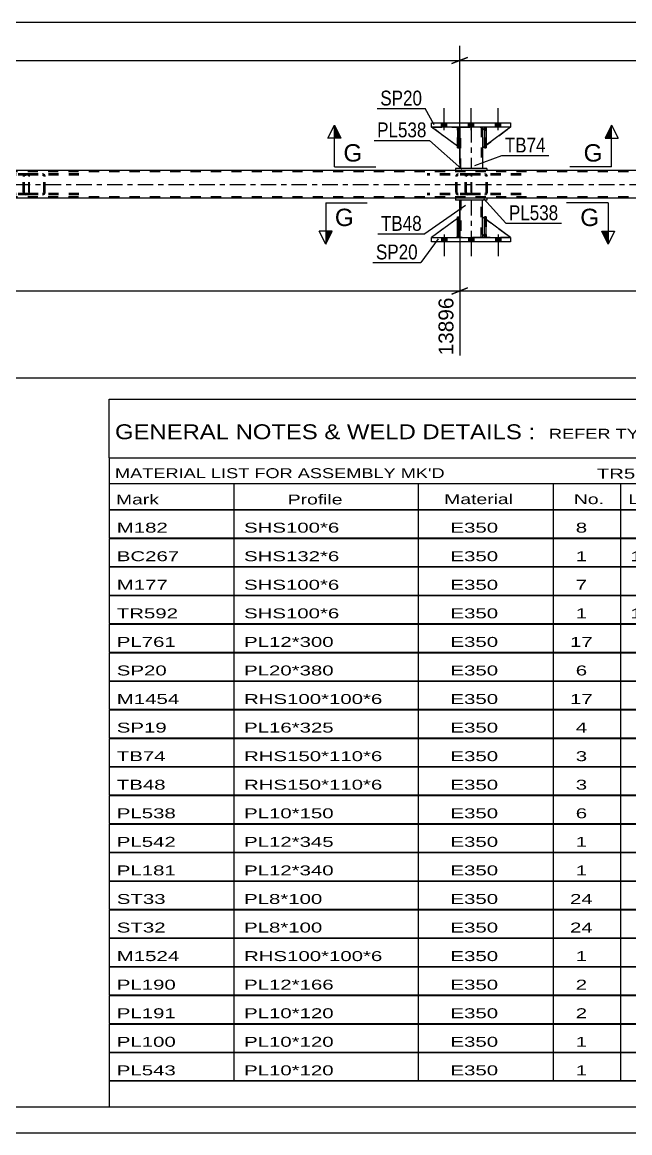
# Model space of a CAD drawing. Header units: millimetres. Extents: x -116 to 725, y -385 to 209.
# Drawn here: x 383.4 to 500.3, y -385.1 to -171.3 of the extents above; entities that cross this region are included whole.
import ezdxf

# ---------------------------------------------------------------- set-up
doc = ezdxf.new("R2010")
doc.units = ezdxf.units.MM
doc.linetypes.add('DXK_LINE_DOT2', pattern=[3.9198, 1.9599, -1.9599])
doc.linetypes.add('DXK_LINE_DOT3', pattern=[5.9187, 2.979, -0.9799, 0.9799, -0.9799])
doc.styles.add('Arial', font='arial.ttf', dxfattribs={"height": 0.2})
doc.styles.add('Arial Narrow', font='ARIALN.TTF', dxfattribs={"height": 0.2})

# ---------------------------------------------------------------- blocks, each defined once
blk = doc.blocks.new('Unknown-203724257-1113')
at = {"color": 5, "linetype": 'Continuous'}
for p, q in [((-110.93, -380.13), (720.07, -380.13)), ((-115.93, -385.13), (725.07, -385.13))]:
    blk.add_line(p, q, dxfattribs=at)
blk = doc.blocks.new('Part-203724257-7181 - 7163')
at = {"color": 7, "linetype": 'DXK_LINE_DOT2'}
for p, q in [((468.7, -200.8), (468.66, -200.98)), ((468.66, -204.02), (468.66, -200.98)), ((468.92, -200.98), (468.94, -200.89)), ((468.92, -204.02), (468.92, -200.98)), ((468.94, -200.89), (468.99, -200.81)), ((469.17, -200.5), (468.98, -200.54)), ((468.99, -200.81), (469.07, -200.76)), ((469.07, -200.76), (469.17, -200.74)), ((479.4, -200.5), (469.17, -200.5)), ((479.4, -200.74), (469.17, -200.74)), ((472.6, -200.54), (472.41, -200.5)), ((472.41, -200.74), (472.51, -200.76)), ((472.51, -200.76), (472.59, -200.81)), ((472.59, -200.81), (472.64, -200.89)), ((472.64, -200.89), (472.66, -200.98)), ((472.66, -204.02), (472.66, -200.98)), ((472.92, -200.98), (472.88, -200.8)), ((472.92, -204.02), (472.92, -200.98)), ((468.66, -204.02), (468.7, -204.21)), ((468.94, -204.11), (468.92, -204.02)), ((468.99, -204.19), (468.94, -204.11)), ((468.98, -204.47), (469.17, -204.5)), ((469.07, -204.24), (468.99, -204.19)), ((469.17, -204.26), (469.07, -204.24)), ((479.4, -204.26), (469.17, -204.26)), ((479.4, -204.5), (469.17, -204.5)), ((472.51, -204.24), (472.41, -204.26)), ((472.41, -204.5), (472.6, -204.47)), ((472.59, -204.19), (472.51, -204.24)), ((472.64, -204.11), (472.59, -204.19)), ((472.66, -204.02), (472.64, -204.11)), ((472.88, -204.21), (472.92, -204.02))]:
    blk.add_line(p, q, dxfattribs=at)
for centre, start, end in [((469.15, -201), 110.7583, 155.68), ((472.43, -201), 24.32, 69.2417), ((469.15, -204), 204.32, 249.2417), ((472.43, -204), 290.7583, 335.68)]:
    blk.add_arc(centre, 0.496, start, end, dxfattribs=at)
blk = doc.blocks.new('Part-203724257-7205 - 7163')
at = {"color": 7, "linetype": 'DXK_LINE_DOT2'}
for p, q in [((467.13, -208.74), (467.45, -208.74)), ((467.13, -212.14), (467.13, -208.74)), ((467.13, -208.74), (467.13, -212.74)), ((467.45, -208.74), (467.45, -212.14)), ((467.45, -212.74), (467.45, -208.84)), ((467.45, -212.14), (467.13, -212.14)), ((467.13, -212.74), (467.13, -212.14)), ((467.45, -212.74), (467.13, -212.74)), ((467.45, -212.14), (467.45, -212.74)), ((467.45, -212.74), (467.45, -212.74))]:
    blk.add_line(p, q, dxfattribs=at)
blk = doc.blocks.new('Part-203724257-7203 - 7163')
at = {"color": 2, "linetype": 'Continuous'}
for p, q in [((467.13, -212.74), (467.13, -208.74)), ((467.13, -208.74), (467.45, -208.74)), ((467.45, -212.74), (467.45, -208.74)), ((467.13, -212.74), (467.13, -212.74)), ((467.45, -212.74), (467.13, -212.74))]:
    blk.add_line(p, q, dxfattribs=at)
at = {"color": 7, "linetype": 'DXK_LINE_DOT2'}
for p, q in [((467.13, -208.74), (467.13, -212.14)), ((467.45, -212.14), (467.45, -208.74)), ((467.13, -212.14), (467.13, -212.74)), ((467.13, -212.14), (467.45, -212.14)), ((467.13, -212.74), (467.13, -212.74)), ((467.13, -212.74), (467.13, -212.74)), ((467.45, -212.74), (467.45, -212.14)), ((467.45, -212.74), (467.45, -212.74))]:
    blk.add_line(p, q, dxfattribs=at)
blk = doc.blocks.new('Part-203724257-7180 - 7163')
at = {"color": 7, "linetype": 'DXK_LINE_DOT2'}
for p, q in [((383.57, -200.8), (383.53, -200.98)), ((383.53, -204.02), (383.53, -200.98)), ((383.78, -200.98), (383.8, -200.89)), ((383.78, -204.02), (383.78, -200.98)), ((383.8, -200.89), (383.86, -200.81)), ((384.04, -200.5), (383.84, -200.54)), ((383.86, -200.81), (383.94, -200.76)), ((383.94, -200.76), (384.04, -200.74)), ((394.27, -200.5), (384.04, -200.5)), ((394.27, -200.74), (384.04, -200.74)), ((387.47, -200.54), (387.27, -200.5)), ((387.27, -200.74), (387.37, -200.76)), ((387.37, -200.76), (387.45, -200.81)), ((387.45, -200.81), (387.51, -200.89)), ((387.51, -200.89), (387.53, -200.98)), ((387.53, -204.02), (387.53, -200.98)), ((387.78, -200.98), (387.75, -200.8)), ((387.78, -204.02), (387.78, -200.98)), ((383.53, -204.02), (383.57, -204.21)), ((383.8, -204.11), (383.78, -204.02)), ((383.86, -204.19), (383.8, -204.11)), ((383.84, -204.47), (384.04, -204.5)), ((383.94, -204.24), (383.86, -204.19)), ((384.04, -204.26), (383.94, -204.24)), ((394.27, -204.26), (384.04, -204.26)), ((394.27, -204.5), (384.04, -204.5)), ((387.37, -204.24), (387.27, -204.26)), ((387.27, -204.5), (387.47, -204.47)), ((387.45, -204.19), (387.37, -204.24)), ((387.51, -204.11), (387.45, -204.19)), ((387.53, -204.02), (387.51, -204.11)), ((387.75, -204.21), (387.78, -204.02))]:
    blk.add_line(p, q, dxfattribs=at)
for centre, start, end in [((384.02, -201), 110.7583, 155.68), ((387.29, -201), 24.32, 69.2417), ((384.02, -204), 204.32, 249.2417), ((387.29, -204), 290.7583, 335.68)]:
    blk.add_arc(centre, 0.496, start, end, dxfattribs=at)
blk = doc.blocks.new('Part-203724257-7206 - 7163')
at = {"color": 2, "linetype": 'Continuous'}
for p, q in [((467.13, -209.07), (462.18, -212.74)), ((467.58, -208.74), (467.45, -208.84)), ((467.58, -212.14), (467.58, -208.74)), ((467.13, -212.59), (466.98, -212.74)), ((467.58, -212.14), (467.45, -212.27)), ((467.58, -212.14), (467.58, -212.14))]:
    blk.add_line(p, q, dxfattribs=at)
at = {"color": 7, "linetype": 'DXK_LINE_DOT2'}
for p, q in [((467.45, -208.84), (467.13, -209.07)), ((467.58, -212.14), (467.58, -208.74)), ((462.18, -212.74), (462.18, -212.74)), ((462.18, -212.74), (466.98, -212.74)), ((467.58, -212.14), (466.98, -212.74)), ((467.45, -212.27), (467.13, -212.59))]:
    blk.add_line(p, q, dxfattribs=at)
blk = doc.blocks.new('Part-203724257-7275 - 7163')
at = {"color": 7, "linetype": 'DXK_LINE_DOT2'}
for p, q in [((467.58, -195.46), (462.18, -191.46)), ((462.18, -191.46), (466.98, -191.46)), ((466.98, -191.46), (467.58, -192.06)), ((467.58, -192.06), (466.98, -191.46)), ((467.58, -192.06), (467.58, -195.46)), ((467.58, -192.06), (467.58, -192.06)), ((467.58, -192.06), (467.58, -195.46))]:
    blk.add_line(p, q, dxfattribs=at)
blk = doc.blocks.new('Part-203724257-7276 - 7163')
at = {"color": 2, "linetype": 'Continuous'}
for p, q in [((472.33, -191.71), (471.98, -192.06)), ((471.98, -192.06), (471.98, -195.46)), ((477.38, -191.46), (472.65, -194.96)), ((471.98, -195.46), (472.33, -195.2))]:
    blk.add_line(p, q, dxfattribs=at)
at = {"color": 7, "linetype": 'DXK_LINE_DOT2'}
for p, q in [((472.58, -191.46), (472.33, -191.71)), ((477.38, -191.46), (472.58, -191.46)), ((477.38, -191.46), (477.38, -191.46)), ((477.38, -191.46), (477.38, -191.46)), ((472.65, -194.96), (472.33, -195.2))]:
    blk.add_line(p, q, dxfattribs=at)
blk = doc.blocks.new('Part-203724257-7283 - 7163')
at = {"color": 2, "linetype": 'Continuous'}
for p, q in [((462.18, -191.46), (462.18, -190.66)), ((462.18, -190.66), (477.38, -190.66)), ((477.38, -191.46), (462.18, -191.46)), ((477.38, -190.66), (477.38, -191.46))]:
    blk.add_line(p, q, dxfattribs=at)
blk = doc.blocks.new('Part-203724257-7256 - 7163')
at = {"color": 2, "linetype": 'Continuous'}
for p, q in [((472.78, -199.46), (466.78, -199.46)), ((466.78, -199.46), (466.78, -199.86)), ((472.78, -199.86), (466.78, -199.86)), ((472.78, -199.46), (472.78, -199.86))]:
    blk.add_line(p, q, dxfattribs=at)
blk = doc.blocks.new('Part-203724257-7261 - 7163')
at = {"color": 2, "linetype": 'Continuous'}
for p, q in [((472.78, -205.14), (466.78, -205.14)), ((466.78, -205.14), (466.78, -205.54)), ((472.78, -205.14), (472.78, -205.54)), ((472.78, -205.54), (466.78, -205.54))]:
    blk.add_line(p, q, dxfattribs=at)
blk = doc.blocks.new('Part-203724257-7273 - 7163')
at = {"color": 7, "linetype": 'DXK_LINE_DOT2'}
for p, q in [((467.13, -192.06), (467.13, -191.46)), ((467.13, -191.46), (467.13, -191.46)), ((467.13, -191.46), (467.13, -195.46)), ((467.13, -191.46), (467.45, -191.46)), ((467.13, -195.46), (467.13, -192.06)), ((467.13, -192.06), (467.45, -192.06)), ((467.45, -191.46), (467.45, -192.06)), ((467.45, -195.46), (467.45, -191.46)), ((467.45, -192.06), (467.45, -195.46)), ((467.13, -195.46), (467.45, -195.46))]:
    blk.add_line(p, q, dxfattribs=at)
blk = doc.blocks.new('Part-203724257-7274 - 7163')
at = {"color": 2, "linetype": 'Continuous'}
for p, q in [((467.13, -195.13), (462.18, -191.46)), ((467.13, -191.62), (466.98, -191.46)), ((467.58, -192.06), (467.45, -191.94)), ((467.58, -192.06), (467.58, -192.06)), ((467.58, -195.46), (467.58, -192.06)), ((467.45, -195.37), (467.58, -195.46)), ((467.58, -195.46), (467.58, -195.46))]:
    blk.add_line(p, q, dxfattribs=at)
at = {"color": 7, "linetype": 'DXK_LINE_DOT2'}
for p, q in [((466.98, -191.46), (462.18, -191.46)), ((462.18, -191.46), (462.18, -191.46)), ((466.98, -191.46), (467.58, -192.06)), ((467.45, -191.94), (467.13, -191.62)), ((467.58, -192.06), (467.58, -195.46)), ((467.45, -195.37), (467.13, -195.13))]:
    blk.add_line(p, q, dxfattribs=at)
blk = doc.blocks.new('Part-203724257-7277 - 7163')
at = {"color": 7, "linetype": 'DXK_LINE_DOT2'}
for p, q in [((472.58, -191.46), (471.98, -192.06)), ((471.98, -195.46), (477.38, -191.46)), ((471.98, -192.06), (471.98, -195.46)), ((477.38, -191.46), (472.58, -191.46))]:
    blk.add_line(p, q, dxfattribs=at)
blk = doc.blocks.new('Part-203724257-7294 - 7163')
at = {"color": 2, "linetype": 'Continuous'}
for p, q in [((472.33, -212.74), (472.33, -208.74)), ((472.33, -208.74), (472.65, -208.74)), ((472.65, -212.74), (472.65, -208.74)), ((472.33, -212.74), (472.33, -212.74)), ((472.65, -212.74), (472.33, -212.74))]:
    blk.add_line(p, q, dxfattribs=at)
at = {"color": 7, "linetype": 'DXK_LINE_DOT2'}
for p, q in [((472.33, -208.74), (472.33, -212.14)), ((472.65, -212.14), (472.65, -208.74)), ((472.33, -212.14), (472.33, -212.74)), ((472.33, -212.14), (472.65, -212.14)), ((472.33, -212.74), (472.33, -212.74)), ((472.33, -212.74), (472.33, -212.74)), ((472.65, -212.74), (472.65, -212.14)), ((472.65, -212.74), (472.65, -212.74))]:
    blk.add_line(p, q, dxfattribs=at)
blk = doc.blocks.new('Part-203724257-7296 - 7163')
at = {"color": 7, "linetype": 'DXK_LINE_DOT2'}
for p, q in [((472.65, -208.74), (472.33, -208.74)), ((472.33, -212.14), (472.33, -208.74)), ((472.33, -208.74), (472.33, -212.74)), ((472.65, -208.74), (472.65, -212.14)), ((472.65, -212.74), (472.65, -208.74)), ((472.65, -212.14), (472.33, -212.14)), ((472.33, -212.74), (472.33, -212.14)), ((472.65, -212.74), (472.33, -212.74)), ((472.65, -212.14), (472.65, -212.74)), ((472.65, -212.74), (472.65, -212.74))]:
    blk.add_line(p, q, dxfattribs=at)
blk = doc.blocks.new('Part-203724257-7302 - 7163')
at = {"color": 7, "linetype": 'DXK_LINE_DOT2'}
for p, q in [((467.58, -208.74), (462.18, -212.74)), ((467.58, -212.14), (467.58, -208.74)), ((467.58, -208.74), (467.58, -212.14)), ((462.18, -212.74), (466.98, -212.74)), ((466.98, -212.74), (467.58, -212.14)), ((467.58, -212.14), (466.98, -212.74)), ((467.58, -212.14), (467.58, -212.14))]:
    blk.add_line(p, q, dxfattribs=at)
blk = doc.blocks.new('Part-203724257-7323 - 7163')
at = {"color": 2, "linetype": 'Continuous'}
for p, q in [((471.98, -212.14), (471.98, -208.74)), ((471.98, -208.74), (472.33, -209)), ((477.38, -212.74), (472.65, -209.24)), ((472.33, -212.5), (471.98, -212.14))]:
    blk.add_line(p, q, dxfattribs=at)
at = {"color": 7, "linetype": 'DXK_LINE_DOT2'}
for p, q in [((472.65, -209.24), (472.33, -209)), ((472.33, -212.5), (472.58, -212.74)), ((472.58, -212.74), (477.38, -212.74))]:
    blk.add_line(p, q, dxfattribs=at)
blk = doc.blocks.new('Part-203724257-7324 - 7163')
at = {"color": 7, "linetype": 'DXK_LINE_DOT2'}
for p, q in [((471.98, -212.14), (471.98, -208.74)), ((471.98, -208.74), (477.38, -212.74)), ((472.58, -212.74), (471.98, -212.14)), ((477.38, -212.74), (472.58, -212.74))]:
    blk.add_line(p, q, dxfattribs=at)
blk = doc.blocks.new('Part-203724257-7329 - 7163')
at = {"color": 2, "linetype": 'Continuous'}
for p, q in [((467.58, -191.46), (467.58, -192.06)), ((471.98, -191.46), (471.98, -192.06)), ((467.58, -195.46), (467.58, -199.46)), ((471.98, -195.46), (471.98, -199.46))]:
    blk.add_line(p, q, dxfattribs=at)
at = {"color": 7, "linetype": 'DXK_LINE_DOT2'}
for p, q in [((467.58, -191.46), (471.98, -191.46)), ((467.58, -192.06), (467.58, -195.46)), ((467.82, -199.46), (467.82, -191.46)), ((471.74, -191.46), (471.74, -199.46)), ((471.98, -192.06), (471.98, -195.46)), ((471.98, -199.46), (467.58, -199.46))]:
    blk.add_line(p, q, dxfattribs=at)
at = {"color": 7, "linetype": 'DXK_LINE_DOT3'}
blk.add_line((469.78, -191.46), (469.78, -199.46), dxfattribs=at)
blk = doc.blocks.new('Part-203724257-7331 - 7163')
at = {"color": 2, "linetype": 'Continuous'}
for p, q in [((467.45, -191.46), (467.13, -191.46)), ((467.13, -191.46), (467.13, -195.46)), ((467.45, -191.46), (467.45, -191.46)), ((467.45, -191.46), (467.45, -195.46)), ((467.45, -195.46), (467.13, -195.46))]:
    blk.add_line(p, q, dxfattribs=at)
at = {"color": 7, "linetype": 'DXK_LINE_DOT2'}
for p, q in [((467.13, -191.46), (467.13, -192.06)), ((467.13, -191.46), (467.13, -191.46)), ((467.45, -192.06), (467.13, -192.06)), ((467.13, -192.06), (467.13, -195.46)), ((467.45, -192.06), (467.45, -191.46)), ((467.45, -191.46), (467.45, -191.46)), ((467.45, -195.46), (467.45, -192.06))]:
    blk.add_line(p, q, dxfattribs=at)
blk = doc.blocks.new('Part-203724257-7336 - 7163')
at = {"color": 2, "linetype": 'Continuous'}
for p, q in [((462.18, -213.54), (462.18, -212.74)), ((462.18, -212.74), (477.38, -212.74)), ((477.38, -213.54), (462.18, -213.54)), ((477.38, -212.74), (477.38, -213.54))]:
    blk.add_line(p, q, dxfattribs=at)
blk = doc.blocks.new('Part-203724257-7354 - 7163')
at = {"color": 2, "linetype": 'Continuous'}
for p, q in [((467.58, -208.74), (467.58, -205.54)), ((471.98, -208.74), (471.98, -205.54)), ((467.58, -212.74), (467.58, -212.14)), ((471.98, -212.14), (471.98, -212.74))]:
    blk.add_line(p, q, dxfattribs=at)
at = {"color": 7, "linetype": 'DXK_LINE_DOT2'}
for p, q in [((471.98, -205.54), (467.58, -205.54)), ((467.82, -205.54), (467.82, -212.74)), ((471.74, -212.74), (471.74, -205.54)), ((467.58, -212.14), (467.58, -208.74)), ((471.98, -212.14), (471.98, -208.74)), ((471.98, -212.74), (467.58, -212.74))]:
    blk.add_line(p, q, dxfattribs=at)
at = {"color": 7, "linetype": 'DXK_LINE_DOT3'}
blk.add_line((469.78, -205.54), (469.78, -212.74), dxfattribs=at)
blk = doc.blocks.new('Part-203724257-7367 - 7163')
at = {"color": 7, "linetype": 'DXK_LINE_DOT2'}
for p, q in [((605.89, -200.1), (-50.14, -200.1)), ((472.78, -199.86), (466.78, -199.86)), ((605.89, -204.9), (-50.14, -204.9))]:
    blk.add_line(p, q, dxfattribs=at)
at = {"color": 2, "linetype": 'Continuous'}
for p, q in [((466.78, -199.86), (217.36, -199.86)), ((605.89, -199.86), (472.78, -199.86)), ((605.89, -205.14), (-50.14, -205.14))]:
    blk.add_line(p, q, dxfattribs=at)
at = {"color": 7, "linetype": 'DXK_LINE_DOT3'}
blk.add_line((-50.14, -202.5), (605.6, -202.5), dxfattribs=at)
blk = doc.blocks.new('Part-203724257-7383 - 7163')
at = {"color": 2, "linetype": 'Continuous'}
for p, q in [((472.65, -191.46), (472.33, -191.46)), ((472.33, -191.46), (472.33, -195.46)), ((472.65, -191.46), (472.65, -191.46)), ((472.65, -191.46), (472.65, -195.46)), ((472.65, -195.46), (472.33, -195.46))]:
    blk.add_line(p, q, dxfattribs=at)
at = {"color": 7, "linetype": 'DXK_LINE_DOT2'}
for p, q in [((472.33, -191.46), (472.33, -192.06)), ((472.33, -191.46), (472.33, -191.46)), ((472.65, -192.06), (472.33, -192.06)), ((472.33, -192.06), (472.33, -195.46)), ((472.65, -192.06), (472.65, -191.46)), ((472.65, -191.46), (472.65, -191.46)), ((472.65, -195.46), (472.65, -192.06))]:
    blk.add_line(p, q, dxfattribs=at)
blk = doc.blocks.new('Part-203724257-7385 - 7163')
at = {"color": 7, "linetype": 'DXK_LINE_DOT2'}
for p, q in [((472.33, -192.06), (472.33, -191.46)), ((472.33, -191.46), (472.33, -191.46)), ((472.33, -191.46), (472.33, -195.46)), ((472.33, -191.46), (472.65, -191.46)), ((472.33, -195.46), (472.33, -192.06)), ((472.33, -192.06), (472.65, -192.06)), ((472.65, -191.46), (472.65, -192.06)), ((472.65, -195.46), (472.65, -191.46)), ((472.65, -192.06), (472.65, -195.46)), ((472.33, -195.46), (472.65, -195.46))]:
    blk.add_line(p, q, dxfattribs=at)
blk = doc.blocks.new('Bolt-203724257-7414 - 7163')
at = {"linetype": 'Continuous'}
for points in [[(464.06, -213.54), (465.1, -213.54), (465.1, -212.74), (464.06, -212.74)], [(464.06, -213.54), (465.1, -213.54), (465.1, -212.74), (464.06, -212.74)], [(464.06, -213.54), (465.1, -213.54), (465.1, -212.74), (464.06, -212.74)], [(469.26, -213.54), (470.3, -213.54), (470.3, -212.74), (469.26, -212.74)], [(469.26, -213.54), (470.3, -213.54), (470.3, -212.74), (469.26, -212.74)], [(474.46, -213.54), (475.5, -213.54), (475.5, -212.74), (474.46, -212.74)], [(474.46, -213.54), (475.5, -213.54), (475.5, -212.74), (474.46, -212.74)], [(474.46, -213.54), (475.5, -213.54), (475.5, -212.74), (474.46, -212.74)]]:
    blk.add_hatch(color=1, dxfattribs=at).paths.add_polyline_path(points)
at = {"color": 1, "linetype": 'Continuous'}
for p, q in [((464.06, -212.74), (464.06, -213.54)), ((464.06, -212.74), (464.06, -213.54)), ((464.06, -212.74), (464.06, -213.54)), ((464.58, -212.14), (464.58, -216.34)), ((464.58, -212.14), (464.58, -216.34)), ((464.58, -212.14), (464.58, -216.34)), ((465.1, -212.74), (465.1, -213.54)), ((465.1, -212.74), (465.1, -213.54)), ((465.1, -212.74), (465.1, -213.54)), ((469.26, -212.74), (469.26, -213.54)), ((469.26, -212.74), (469.26, -213.54)), ((469.78, -212.14), (469.78, -216.34)), ((469.78, -212.14), (469.78, -216.34)), ((470.3, -212.74), (470.3, -213.54)), ((470.3, -212.74), (470.3, -213.54)), ((474.46, -212.74), (474.46, -213.54)), ((474.46, -212.74), (474.46, -213.54)), ((474.46, -212.74), (474.46, -213.54)), ((474.98, -212.14), (474.98, -216.34)), ((474.98, -212.14), (474.98, -216.34)), ((474.98, -212.14), (474.98, -216.34)), ((475.5, -212.74), (475.5, -213.54)), ((475.5, -212.74), (475.5, -213.54)), ((475.5, -212.74), (475.5, -213.54))]:
    blk.add_line(p, q, dxfattribs=at)
blk = doc.blocks.new('Bolt-203724257-7415 - 7163')
at = {"linetype": 'Continuous'}
for points in [[(465.1, -190.66), (464.06, -190.66), (464.06, -191.46), (465.1, -191.46)], [(465.1, -190.66), (464.06, -190.66), (464.06, -191.46), (465.1, -191.46)], [(465.1, -190.66), (464.06, -190.66), (464.06, -191.46), (465.1, -191.46)], [(470.3, -190.66), (469.26, -190.66), (469.26, -191.46), (470.3, -191.46)], [(470.3, -190.66), (469.26, -190.66), (469.26, -191.46), (470.3, -191.46)], [(475.5, -190.66), (474.46, -190.66), (474.46, -191.46), (475.5, -191.46)], [(475.5, -190.66), (474.46, -190.66), (474.46, -191.46), (475.5, -191.46)], [(475.5, -190.66), (474.46, -190.66), (474.46, -191.46), (475.5, -191.46)]]:
    blk.add_hatch(color=1, dxfattribs=at).paths.add_polyline_path(points)
at = {"color": 1, "linetype": 'Continuous'}
for p, q in [((464.58, -192.06), (464.58, -187.86)), ((464.58, -192.06), (464.58, -187.86)), ((464.58, -192.06), (464.58, -187.86)), ((469.78, -192.06), (469.78, -187.86)), ((469.78, -192.06), (469.78, -187.86)), ((474.98, -192.06), (474.98, -187.86)), ((474.98, -192.06), (474.98, -187.86)), ((474.98, -192.06), (474.98, -187.86)), ((464.06, -191.46), (464.06, -190.66)), ((464.06, -191.46), (464.06, -190.66)), ((464.06, -191.46), (464.06, -190.66)), ((465.1, -191.46), (465.1, -190.66)), ((465.1, -191.46), (465.1, -190.66)), ((465.1, -191.46), (465.1, -190.66)), ((469.26, -191.46), (469.26, -190.66)), ((469.26, -191.46), (469.26, -190.66)), ((470.3, -191.46), (470.3, -190.66)), ((470.3, -191.46), (470.3, -190.66)), ((474.46, -191.46), (474.46, -190.66)), ((474.46, -191.46), (474.46, -190.66)), ((474.46, -191.46), (474.46, -190.66)), ((475.5, -191.46), (475.5, -190.66)), ((475.5, -191.46), (475.5, -190.66)), ((475.5, -191.46), (475.5, -190.66))]:
    blk.add_line(p, q, dxfattribs=at)
blk = doc.blocks.new('Part-203724257-7418 - 7163')
at = {"color": 7, "linetype": 'DXK_LINE_DOT2'}
for p, q in [((469.65, -200.5), (461.33, -200.5)), ((469.65, -200.74), (461.33, -200.74)), ((466.86, -200.8), (466.82, -200.98)), ((466.82, -204.02), (466.82, -200.98)), ((467.07, -200.98), (467.09, -200.89)), ((467.07, -204.02), (467.07, -200.98)), ((467.09, -200.89), (467.14, -200.81)), ((467.32, -200.5), (467.13, -200.54)), ((467.14, -200.81), (467.22, -200.76)), ((467.22, -200.76), (467.32, -200.74)), ((468.66, -200.74), (468.66, -200.5)), ((469.76, -200.54), (469.65, -200.5)), ((469.65, -200.74), (469.71, -200.76)), ((469.71, -200.76), (469.75, -200.81)), ((469.75, -200.81), (469.78, -200.89)), ((469.85, -200.64), (469.76, -200.54)), ((469.78, -200.89), (469.79, -200.98)), ((469.79, -204.02), (469.79, -200.98)), ((469.9, -200.8), (469.85, -200.64)), ((469.93, -200.98), (469.9, -200.8)), ((469.93, -204.02), (469.93, -200.98)), ((469.65, -204.26), (461.33, -204.26)), ((469.65, -204.5), (461.33, -204.5)), ((466.82, -204.02), (466.86, -204.21)), ((467.09, -204.11), (467.07, -204.02)), ((467.14, -204.19), (467.09, -204.11)), ((467.13, -204.47), (467.32, -204.5)), ((467.22, -204.24), (467.14, -204.19)), ((467.32, -204.26), (467.22, -204.24)), ((468.66, -204.5), (468.66, -204.26)), ((469.71, -204.24), (469.65, -204.26)), ((469.65, -204.5), (469.76, -204.47)), ((469.75, -204.19), (469.71, -204.24)), ((469.78, -204.11), (469.75, -204.19)), ((469.76, -204.47), (469.85, -204.36)), ((469.79, -204.02), (469.78, -204.11)), ((469.85, -204.36), (469.9, -204.21)), ((469.9, -204.21), (469.93, -204.02))]:
    blk.add_line(p, q, dxfattribs=at)
for centre, start, end in [((467.31, -201), 111.1941, 156.1506), ((467.31, -204.01), 203.8494, 248.8059)]:
    blk.add_arc(centre, 0.492, start, end, dxfattribs=at)
blk = doc.blocks.new('Part-203724257-7419 - 7163')
at = {"color": 7, "linetype": 'DXK_LINE_DOT2'}
for p, q in [((384.52, -200.5), (376.2, -200.5)), ((384.52, -200.74), (376.2, -200.74)), ((381.72, -200.8), (381.68, -200.98)), ((381.68, -204.02), (381.68, -200.98)), ((381.93, -200.98), (381.95, -200.89)), ((381.93, -204.02), (381.93, -200.98)), ((381.95, -200.89), (382.01, -200.81)), ((382.19, -200.5), (381.99, -200.54)), ((382.01, -200.81), (382.09, -200.76)), ((382.09, -200.76), (382.19, -200.74)), ((383.53, -200.74), (383.53, -200.5)), ((384.62, -200.54), (384.52, -200.5)), ((384.52, -200.74), (384.57, -200.76)), ((384.57, -200.76), (384.62, -200.81)), ((384.71, -200.64), (384.62, -200.54)), ((384.62, -200.81), (384.65, -200.89)), ((384.65, -200.89), (384.66, -200.98)), ((384.66, -204.02), (384.66, -200.98)), ((384.77, -200.8), (384.71, -200.64)), ((384.79, -200.98), (384.77, -200.8)), ((384.79, -204.02), (384.79, -200.98)), ((384.52, -204.26), (376.2, -204.26)), ((384.52, -204.5), (376.2, -204.5)), ((381.68, -204.02), (381.72, -204.21)), ((381.95, -204.11), (381.93, -204.02)), ((382.01, -204.19), (381.95, -204.11)), ((381.99, -204.47), (382.19, -204.5)), ((382.09, -204.24), (382.01, -204.19)), ((382.19, -204.26), (382.09, -204.24)), ((383.53, -204.5), (383.53, -204.26)), ((384.57, -204.24), (384.52, -204.26)), ((384.52, -204.5), (384.62, -204.47)), ((384.62, -204.19), (384.57, -204.24)), ((384.65, -204.11), (384.62, -204.19)), ((384.62, -204.47), (384.71, -204.36)), ((384.66, -204.02), (384.65, -204.11)), ((384.71, -204.36), (384.77, -204.21)), ((384.77, -204.21), (384.79, -204.02))]:
    blk.add_line(p, q, dxfattribs=at)
for centre, start, end in [((382.17, -201), 111.1941, 156.1506), ((382.17, -204.01), 203.8494, 248.8059)]:
    blk.add_arc(centre, 0.492, start, end, dxfattribs=at)
blk = doc.blocks.new('StraightDimension-203724257-7597 - 7163')
at = {"color": 7, "linetype": 'Continuous'}
for p, q in [((467.58, -206.54), (467.58, -235.43)), ((212.16, -223.02), (467.58, -223.02)), ((466.08, -223.62), (469.08, -222.42))]:
    blk.add_line(p, q, dxfattribs=at)
at = {"color": 0, "linetype": 'Continuous'}
blk.add_wipeout([(466.98, -223.72), (462.78, -223.72), (462.78, -236.03), (466.98, -236.03)], dxfattribs=at)
at = {"color": 3, "linetype": 'Continuous', "style": 'Arial'}
blk.add_text('13896', height=2.865, rotation=90.0002, dxfattribs=at).set_placement((466.38, -235.43))
blk = doc.blocks.new('StraightDimension-203724257-7492 - 7163')
at = {"color": 7, "linetype": 'Continuous'}
blk.add_line((-58.76, -171.28), (606.45, -171.28), dxfattribs=at)
blk = doc.blocks.new('StraightDimension-203724257-7640 - 7163')
at = {"color": 7, "linetype": 'Continuous'}
blk.add_line((-59.4, -239.77), (607.09, -239.77), dxfattribs=at)
blk = doc.blocks.new('StraightDimension-203724257-7557 - 7163')
at = {"color": 7, "linetype": 'Continuous'}
for p, q in [((467.58, -198.46), (467.58, -175.81)), ((212.16, -178.66), (467.58, -178.66)), ((466.08, -179.26), (469.08, -178.06))]:
    blk.add_line(p, q, dxfattribs=at)
blk = doc.blocks.new('StraightDimension-203724257-7570 - 7163')
at = {"color": 7, "linetype": 'Continuous'}
for p, q in [((467.58, -198.46), (467.58, -175.81)), ((605.95, -198.86), (605.95, -175.81)), ((469.08, -178.06), (466.08, -179.26)), ((467.58, -178.66), (605.95, -178.66)), ((604.45, -179.26), (607.45, -178.06))]:
    blk.add_line(p, q, dxfattribs=at)
at = {"color": 0}
blk.add_wipeout([(541.81, -177.91), (541.81, -173.71), (531.72, -173.71), (531.72, -177.91)], dxfattribs=at)
at = {"color": 3, "style": 'Arial'}
blk.add_text('3459', height=2.865, dxfattribs=at).set_placement((532.32, -177.31))
blk = doc.blocks.new('StraightDimension-203724257-7584 - 7163')
at = {"color": 7, "linetype": 'Continuous'}
for p, q in [((605.95, -205.11), (605.95, -235.43)), ((467.58, -206.54), (467.58, -235.43)), ((469.08, -222.42), (466.08, -223.62)), ((467.58, -223.02), (605.95, -223.02)), ((604.45, -223.62), (607.45, -222.42))]:
    blk.add_line(p, q, dxfattribs=at)
at = {"color": 0}
blk.add_wipeout([(541.81, -222.27), (541.81, -218.07), (531.72, -218.07), (531.72, -222.27)], dxfattribs=at)
at = {"color": 0, "linetype": 'Continuous'}
blk.add_wipeout([(605.35, -223.72), (601.15, -223.72), (601.15, -236.03), (605.35, -236.03)], dxfattribs=at)
at = {"color": 3, "style": 'Arial'}
blk.add_text('3459', height=2.865, dxfattribs=at).set_placement((532.32, -221.67))
at = {"color": 3, "linetype": 'Continuous', "style": 'Arial'}
blk.add_text('17355', height=2.865, rotation=90.0002, dxfattribs=at).set_placement((604.75, -235.43))
blk = doc.blocks.new('Unknown-203724257-27901')
at = {"color": 7, "linetype": 'Continuous'}
for p, q in [((400.07, -243.88), (560.07, -243.88)), ((400.07, -255.13), (400.07, -243.88)), ((560.07, -243.88), (560.07, -255.13)), ((400.07, -255.13), (560.07, -255.13)), ((400.07, -255.13), (400.07, -260.13)), ((560.07, -255.13), (560.07, -260.13)), ((400.07, -260.13), (560.07, -260.13)), ((400.07, -260.13), (400.07, -265.13)), ((424.07, -260.13), (424.07, -265.13)), ((459.57, -260.13), (459.57, -265.13)), ((485.57, -260.13), (485.57, -265.13)), ((498.57, -260.13), (498.57, -265.13)), ((516.07, -260.13), (516.07, -265.13)), ((538.07, -260.13), (538.07, -265.13)), ((560.07, -260.13), (560.07, -265.13)), ((400.07, -265.13), (560.07, -265.13)), ((424.07, -265.13), (424.07, -270.63)), ((459.57, -265.13), (459.57, -270.63)), ((485.57, -265.13), (485.57, -270.63)), ((498.57, -265.13), (498.57, -270.63)), ((516.07, -265.13), (516.07, -270.63)), ((538.07, -265.13), (538.07, -270.63)), ((400.07, -265.18), (400.07, -270.58)), ((400.07, -265.18), (560.07, -265.18)), ((560.07, -265.18), (560.07, -270.58)), ((400.07, -270.58), (560.07, -270.58)), ((400.07, -270.68), (400.07, -276.08)), ((400.07, -270.68), (560.07, -270.68)), ((424.07, -270.63), (424.07, -276.13)), ((459.57, -270.63), (459.57, -276.13)), ((485.57, -270.63), (485.57, -276.13)), ((498.57, -270.63), (498.57, -276.13)), ((516.07, -270.63), (516.07, -276.13)), ((538.07, -270.63), (538.07, -276.13)), ((560.07, -270.68), (560.07, -276.08)), ((400.07, -276.08), (560.07, -276.08)), ((400.07, -276.18), (400.07, -281.58)), ((400.07, -276.18), (560.07, -276.18)), ((424.07, -276.13), (424.07, -281.63)), ((459.57, -276.13), (459.57, -281.63)), ((485.57, -276.13), (485.57, -281.63)), ((498.57, -276.13), (498.57, -281.63)), ((516.07, -276.13), (516.07, -281.63)), ((538.07, -276.13), (538.07, -281.63)), ((560.07, -276.18), (560.07, -281.58)), ((400.07, -281.58), (560.07, -281.58)), ((400.07, -281.68), (400.07, -287.08)), ((400.07, -281.68), (560.07, -281.68)), ((424.07, -281.63), (424.07, -287.13)), ((459.57, -281.63), (459.57, -287.13)), ((485.57, -281.63), (485.57, -287.13)), ((498.57, -281.63), (498.57, -287.13)), ((516.07, -281.63), (516.07, -287.13)), ((538.07, -281.63), (538.07, -287.13)), ((560.07, -281.68), (560.07, -287.08)), ((400.07, -287.08), (560.07, -287.08)), ((400.07, -287.18), (400.07, -292.58)), ((400.07, -287.18), (560.07, -287.18)), ((424.07, -287.13), (424.07, -292.63)), ((459.57, -287.13), (459.57, -292.63)), ((485.57, -287.13), (485.57, -292.63)), ((498.57, -287.13), (498.57, -292.63)), ((516.07, -287.13), (516.07, -292.63)), ((538.07, -287.13), (538.07, -292.63)), ((560.07, -287.18), (560.07, -292.58)), ((400.07, -292.58), (560.07, -292.58)), ((400.07, -292.68), (400.07, -298.08)), ((400.07, -292.68), (560.07, -292.68)), ((424.07, -292.63), (424.07, -298.13)), ((459.57, -292.63), (459.57, -298.13)), ((485.57, -292.63), (485.57, -298.13)), ((498.57, -292.63), (498.57, -298.13)), ((516.07, -292.63), (516.07, -298.13)), ((538.07, -292.63), (538.07, -298.13)), ((560.07, -292.68), (560.07, -298.08)), ((400.07, -298.08), (560.07, -298.08)), ((400.07, -298.18), (400.07, -303.58)), ((400.07, -298.18), (560.07, -298.18)), ((424.07, -298.13), (424.07, -303.63)), ((459.57, -298.13), (459.57, -303.63)), ((485.57, -298.13), (485.57, -303.63)), ((498.57, -298.13), (498.57, -303.63)), ((516.07, -298.13), (516.07, -303.63)), ((538.07, -298.13), (538.07, -303.63)), ((560.07, -298.18), (560.07, -303.58)), ((400.07, -303.58), (560.07, -303.58)), ((424.07, -303.63), (424.07, -309.13)), ((459.57, -303.63), (459.57, -309.13)), ((485.57, -303.63), (485.57, -309.13)), ((498.57, -303.63), (498.57, -309.13)), ((516.07, -303.63), (516.07, -309.13)), ((538.07, -303.63), (538.07, -309.13)), ((400.07, -303.68), (400.07, -309.08)), ((400.07, -303.68), (560.07, -303.68)), ((560.07, -303.68), (560.07, -309.08)), ((400.07, -309.08), (560.07, -309.08)), ((400.07, -309.18), (400.07, -314.58)), ((400.07, -309.18), (560.07, -309.18)), ((424.07, -309.13), (424.07, -314.63)), ((459.57, -309.13), (459.57, -314.63)), ((485.57, -309.13), (485.57, -314.63)), ((498.57, -309.13), (498.57, -314.63)), ((516.07, -309.13), (516.07, -314.63)), ((538.07, -309.13), (538.07, -314.63)), ((560.07, -309.18), (560.07, -314.58)), ((400.07, -314.58), (560.07, -314.58)), ((400.07, -314.68), (400.07, -320.08)), ((400.07, -314.68), (560.07, -314.68)), ((424.07, -314.63), (424.07, -320.13)), ((459.57, -314.63), (459.57, -320.13)), ((485.57, -314.63), (485.57, -320.13)), ((498.57, -314.63), (498.57, -320.13)), ((516.07, -314.63), (516.07, -320.13)), ((538.07, -314.63), (538.07, -320.13)), ((560.07, -314.68), (560.07, -320.08)), ((400.07, -320.08), (560.07, -320.08)), ((400.07, -320.18), (400.07, -325.58)), ((400.07, -320.18), (560.07, -320.18)), ((424.07, -320.13), (424.07, -325.63)), ((459.57, -320.13), (459.57, -325.63)), ((485.57, -320.13), (485.57, -325.63)), ((498.57, -320.13), (498.57, -325.63)), ((516.07, -320.13), (516.07, -325.63)), ((538.07, -320.13), (538.07, -325.63)), ((560.07, -320.18), (560.07, -325.58)), ((400.07, -325.58), (560.07, -325.58)), ((400.07, -325.68), (400.07, -331.08)), ((400.07, -325.68), (560.07, -325.68)), ((424.07, -325.63), (424.07, -331.13)), ((459.57, -325.63), (459.57, -331.13)), ((485.57, -325.63), (485.57, -331.13)), ((498.57, -325.63), (498.57, -331.13)), ((516.07, -325.63), (516.07, -331.13)), ((538.07, -325.63), (538.07, -331.13)), ((560.07, -325.68), (560.07, -331.08)), ((400.07, -331.08), (560.07, -331.08)), ((400.07, -331.18), (400.07, -336.58)), ((400.07, -331.18), (560.07, -331.18)), ((424.07, -331.13), (424.07, -336.63)), ((459.57, -331.13), (459.57, -336.63)), ((485.57, -331.13), (485.57, -336.63)), ((498.57, -331.13), (498.57, -336.63)), ((516.07, -331.13), (516.07, -336.63)), ((538.07, -331.13), (538.07, -336.63)), ((560.07, -331.18), (560.07, -336.58)), ((400.07, -336.58), (560.07, -336.58)), ((400.07, -336.68), (400.07, -342.08)), ((400.07, -336.68), (560.07, -336.68)), ((424.07, -336.63), (424.07, -342.13)), ((459.57, -336.63), (459.57, -342.13)), ((485.57, -336.63), (485.57, -342.13)), ((498.57, -336.63), (498.57, -342.13)), ((516.07, -336.63), (516.07, -342.13)), ((538.07, -336.63), (538.07, -342.13)), ((560.07, -336.68), (560.07, -342.08)), ((400.07, -342.08), (560.07, -342.08)), ((424.07, -342.13), (424.07, -347.63)), ((459.57, -342.13), (459.57, -347.63)), ((485.57, -342.13), (485.57, -347.63)), ((498.57, -342.13), (498.57, -347.63)), ((516.07, -342.13), (516.07, -347.63)), ((538.07, -342.13), (538.07, -347.63)), ((400.07, -342.18), (400.07, -347.58)), ((400.07, -342.18), (560.07, -342.18)), ((560.07, -342.18), (560.07, -347.58)), ((400.07, -347.58), (560.07, -347.58)), ((400.07, -347.68), (400.07, -353.08)), ((400.07, -347.68), (560.07, -347.68)), ((424.07, -347.63), (424.07, -353.13)), ((459.57, -347.63), (459.57, -353.13)), ((485.57, -347.63), (485.57, -353.13)), ((498.57, -347.63), (498.57, -353.13)), ((516.07, -347.63), (516.07, -353.13)), ((538.07, -347.63), (538.07, -353.13)), ((560.07, -347.68), (560.07, -353.08)), ((400.07, -353.08), (560.07, -353.08)), ((400.07, -353.18), (400.07, -358.58)), ((400.07, -353.18), (560.07, -353.18)), ((424.07, -353.13), (424.07, -358.63)), ((459.57, -353.13), (459.57, -358.63)), ((485.57, -353.13), (485.57, -358.63)), ((498.57, -353.13), (498.57, -358.63)), ((516.07, -353.13), (516.07, -358.63)), ((538.07, -353.13), (538.07, -358.63)), ((560.07, -353.18), (560.07, -358.58)), ((400.07, -358.58), (560.07, -358.58)), ((400.07, -358.68), (400.07, -364.08)), ((400.07, -358.68), (560.07, -358.68)), ((424.07, -358.63), (424.07, -364.13)), ((459.57, -358.63), (459.57, -364.13)), ((485.57, -358.63), (485.57, -364.13)), ((498.57, -358.63), (498.57, -364.13)), ((516.07, -358.63), (516.07, -364.13)), ((538.07, -358.63), (538.07, -364.13)), ((560.07, -358.68), (560.07, -364.08)), ((400.07, -364.08), (560.07, -364.08)), ((400.07, -364.18), (400.07, -369.58)), ((400.07, -364.18), (560.07, -364.18)), ((424.07, -364.13), (424.07, -369.63)), ((459.57, -364.13), (459.57, -369.63)), ((485.57, -364.13), (485.57, -369.63)), ((498.57, -364.13), (498.57, -369.63)), ((516.07, -364.13), (516.07, -369.63)), ((538.07, -364.13), (538.07, -369.63)), ((560.07, -364.18), (560.07, -369.58)), ((400.07, -369.58), (560.07, -369.58)), ((400.07, -369.68), (400.07, -375.08)), ((400.07, -369.68), (560.07, -369.68)), ((424.07, -369.63), (424.07, -375.13)), ((459.57, -369.63), (459.57, -375.13)), ((485.57, -369.63), (485.57, -375.13)), ((498.57, -369.63), (498.57, -375.13)), ((516.07, -369.63), (516.07, -375.13)), ((538.07, -369.63), (538.07, -375.13)), ((560.07, -369.68), (560.07, -375.08)), ((400.07, -375.08), (560.07, -375.08)), ((400.07, -375.13), (560.07, -375.13)), ((400.07, -375.13), (400.07, -380.13)), ((516.07, -375.13), (516.07, -380.13)), ((538.07, -375.13), (538.07, -380.13)), ((560.07, -375.13), (560.07, -380.13)), ((400.07, -380.13), (560.07, -380.13))]:
    blk.add_line(p, q, dxfattribs=at)
at = {"color": 7, "style": 'Arial Narrow'}
for s, height, width, p in [('GENERAL NOTES & WELD DETAILS :', 2.8633, 1.4, (401.22, -251.57)), ('REFER TYP DRAWING TYP-01', 1.9089, 1.6, (484.77, -251.47)), ("MATERIAL LIST FOR ASSEMBLY MK'D", 1.9089, 1.6, (401.22, -259.07)), ('TR592', 1.909, 1.794707, (493.97, -259.16)), ('1', 1.91, 1.794707, (522.15, -259.07)), ('No. Required', 1.9089, 1.6, (531.48, -259.07)), ('Mark', 1.909, 1.7, (401.41, -264.13)), ('Profile', 1.909, 1.7, (434.48, -264.13)), ('Material', 1.909, 1.7, (464.61, -264.07)), ('No.', 1.909, 1.7, (489.57, -264.07)), ('Length', 1.909, 1.7, (500.07, -264.07)), ('Area', 1.909, 1.7, (522.57, -264.07)), ('Weight', 1.909, 1.7, (542.07, -264.07))]:
    blk.add_text(s, height=height, dxfattribs=dict(at, width=width)).set_placement(p)
at = {"color": 7, "linetype": 'Continuous', "style": 'Arial Narrow'}
for s, height, width, p in [('M182', 1.909, 1.794707, (401.57, -269.56)), ('SHS100*6', 1.909, 1.794707, (426.07, -269.56)), ('E350', 1.909, 1.794707, (465.81, -269.56)), ('8', 1.91, 1.794707, (489.93, -269.56)), ('3261', 1.909, 1.794707, (502.65, -269.56)), ('1.3', 1.909, 1.794707, (526.39, -269.56)), ('456.9', 1.909, 1.794707, (543.03, -269.56)), ('BC267', 1.909, 1.794707, (401.57, -275.06)), ('SHS132*6', 1.909, 1.794707, (426.07, -275.06)), ('E350', 1.909, 1.794707, (465.81, -275.06)), ('1', 1.91, 1.794707, (489.93, -275.06)), ('17355', 1.909, 1.794707, (500.47, -275.06)), ('9.2', 1.909, 1.794707, (526.39, -275.06)), ('411.8', 1.909, 1.794707, (543.03, -275.06)), ('M177', 1.909, 1.794707, (401.57, -280.56)), ('SHS100*6', 1.909, 1.794707, (426.07, -280.56)), ('E350', 1.909, 1.794707, (465.81, -280.56)), ('7', 1.91, 1.794707, (489.93, -280.56)), ('3167', 1.909, 1.794707, (502.65, -280.56)), ('1.2', 1.909, 1.794707, (526.39, -280.56)), ('383.7', 1.909, 1.794707, (543.03, -280.56)), ('TR592', 1.909, 1.794707, (401.57, -286.06)), ('SHS100*6', 1.909, 1.794707, (426.07, -286.06)), ('E350', 1.909, 1.794707, (465.81, -286.06)), ('1', 1.91, 1.794707, (489.93, -286.06)), ('17465', 1.909, 1.794707, (500.47, -286.06)), ('7.0', 1.909, 1.794707, (526.39, -286.06)), ('309.3', 1.909, 1.794707, (543.03, -286.06)), ('PL761', 1.909, 1.794707, (401.57, -291.56)), ('PL12*300', 1.909, 1.794707, (426.07, -291.56)), ('E350', 1.909, 1.794707, (465.81, -291.56)), ('17', 1.909, 1.794707, (488.83, -291.56)), ('310', 1.909, 1.794707, (504.84, -291.56)), ('0.2', 1.909, 1.794707, (526.39, -291.56)), ('148.9', 1.909, 1.794707, (543.03, -291.56)), ('SP20', 1.909, 1.794707, (401.57, -297.06)), ('PL20*380', 1.909, 1.794707, (426.07, -297.06)), ('E350', 1.909, 1.794707, (465.81, -297.06)), ('6', 1.91, 1.794707, (489.93, -297.06)), ('380', 1.909, 1.794707, (504.84, -297.06)), ('0.3', 1.909, 1.794707, (526.39, -297.06)), ('136.0', 1.909, 1.794707, (543.03, -297.06)), ('M1454', 1.909, 1.794707, (401.57, -302.56)), ('RHS100*100*6', 1.9089, 1.794707, (426.07, -302.56)), ('E350', 1.909, 1.794707, (465.81, -302.56)), ('17', 1.909, 1.794707, (488.83, -302.56)), ('366', 1.909, 1.794707, (504.84, -302.56)), ('0.1', 1.909, 1.794707, (526.39, -302.56)), ('110.2', 1.909, 1.794707, (543.03, -302.56)), ('SP19', 1.909, 1.794707, (401.57, -308.06)), ('PL16*325', 1.909, 1.794707, (426.07, -308.06)), ('E350', 1.909, 1.794707, (465.81, -308.06)), ('4', 1.91, 1.794707, (489.93, -308.06)), ('325', 1.909, 1.794707, (504.84, -308.06)), ('0.2', 1.909, 1.794707, (526.39, -308.06)), ('53.1', 1.909, 1.794707, (545.21, -308.06)), ('TB74', 1.909, 1.794707, (401.57, -313.56)), ('RHS150*110*6', 1.9089, 1.794707, (426.07, -313.56)), ('E350', 1.909, 1.794707, (465.81, -313.56)), ('3', 1.91, 1.794707, (489.93, -313.56)), ('200', 1.909, 1.794707, (504.84, -313.56)), ('0.1', 1.909, 1.794707, (526.39, -313.56)), ('14.0', 1.909, 1.794707, (545.21, -313.56)), ('TB48', 1.909, 1.794707, (401.57, -319.06)), ('RHS150*110*6', 1.9089, 1.794707, (426.07, -319.06)), ('E350', 1.909, 1.794707, (465.81, -319.06)), ('3', 1.91, 1.794707, (489.93, -319.06)), ('180', 1.909, 1.794707, (504.84, -319.06)), ('0.1', 1.909, 1.794707, (526.39, -319.06)), ('12.6', 1.909, 1.794707, (545.21, -319.06)), ('PL538', 1.909, 1.794707, (401.57, -324.56)), ('PL10*150', 1.909, 1.794707, (426.07, -324.56)), ('E350', 1.909, 1.794707, (465.81, -324.56)), ('6', 1.91, 1.794707, (489.93, -324.56)), ('170', 1.909, 1.794707, (504.84, -324.56)), ('0.1', 1.909, 1.794707, (526.39, -324.56)), ('12.0', 1.909, 1.794707, (545.21, -324.56)), ('PL542', 1.909, 1.794707, (401.57, -330.06)), ('PL12*345', 1.909, 1.794707, (426.07, -330.06)), ('E350', 1.909, 1.794707, (465.81, -330.06)), ('1', 1.91, 1.794707, (489.93, -330.06)), ('390', 1.909, 1.794707, (504.84, -330.06)), ('0.3', 1.909, 1.794707, (526.39, -330.06)), ('11.9', 1.909, 1.794707, (545.21, -330.06)), ('PL181', 1.909, 1.794707, (401.57, -335.56)), ('PL12*340', 1.909, 1.794707, (426.07, -335.56)), ('E350', 1.909, 1.794707, (465.81, -335.56)), ('1', 1.91, 1.794707, (489.93, -335.56)), ('391', 1.909, 1.794707, (504.84, -335.56)), ('0.3', 1.909, 1.794707, (526.39, -335.56)), ('11.7', 1.909, 1.794707, (545.21, -335.56)), ('ST33', 1.909, 1.794707, (401.57, -341.06)), ('PL8*100', 1.909, 1.794707, (426.07, -341.06)), ('E350', 1.909, 1.794707, (465.81, -341.06)), ('24', 1.909, 1.794707, (488.83, -341.06)), ('135', 1.909, 1.794707, (504.84, -341.06)), ('0.0', 1.909, 1.794707, (526.39, -341.06)), ('10.0', 1.909, 1.794707, (545.21, -341.06)), ('ST32', 1.909, 1.794707, (401.57, -346.56)), ('PL8*100', 1.909, 1.794707, (426.07, -346.56)), ('E350', 1.909, 1.794707, (465.81, -346.56)), ('24', 1.909, 1.794707, (488.83, -346.56)), ('121', 1.909, 1.794707, (504.84, -346.56)), ('0.0', 1.909, 1.794707, (526.39, -346.56)), ('8.9', 1.909, 1.794707, (547.4, -346.56)), ('M1524', 1.909, 1.794707, (401.57, -352.06)), ('RHS100*100*6', 1.9089, 1.794707, (426.07, -352.06)), ('E350', 1.909, 1.794707, (465.81, -352.06)), ('1', 1.91, 1.794707, (489.93, -352.06)), ('390', 1.909, 1.794707, (504.84, -352.06)), ('0.2', 1.909, 1.794707, (526.39, -352.06)), ('6.9', 1.909, 1.794707, (547.4, -352.06)), ('PL190', 1.909, 1.794707, (401.57, -357.56)), ('PL12*166', 1.909, 1.794707, (426.07, -357.56)), ('E350', 1.909, 1.794707, (465.81, -357.56)), ('2', 1.91, 1.794707, (489.93, -357.56)), ('218', 1.909, 1.794707, (504.84, -357.56)), ('0.1', 1.909, 1.794707, (526.39, -357.56)), ('5.1', 1.909, 1.794707, (547.4, -357.56)), ('PL191', 1.909, 1.794707, (401.57, -363.06)), ('PL10*120', 1.909, 1.794707, (426.07, -363.06)), ('E350', 1.909, 1.794707, (465.81, -363.06)), ('2', 1.91, 1.794707, (489.93, -363.06)), ('218', 1.909, 1.794707, (504.84, -363.06)), ('0.1', 1.909, 1.794707, (526.39, -363.06)), ('4.1', 1.909, 1.794707, (547.4, -363.06)), ('PL100', 1.909, 1.794707, (401.57, -368.56)), ('PL10*120', 1.909, 1.794707, (426.07, -368.56)), ('E350', 1.909, 1.794707, (465.81, -368.56)), ('1', 1.91, 1.794707, (489.93, -368.56)), ('391', 1.909, 1.794707, (504.84, -368.56)), ('0.1', 1.909, 1.794707, (526.39, -368.56)), ('3.7', 1.909, 1.794707, (547.4, -368.56)), ('PL543', 1.909, 1.794707, (401.57, -374.06)), ('PL10*120', 1.909, 1.794707, (426.07, -374.06)), ('E350', 1.909, 1.794707, (465.81, -374.06)), ('1', 1.91, 1.794707, (489.93, -374.06)), ('390', 1.909, 1.794707, (504.84, -374.06)), ('0.1', 1.909, 1.794707, (526.39, -374.06)), ('3.7', 1.909, 1.794707, (547.4, -374.06)), ('Total', 1.909, 1.7, (502.4, -378.63)), ('46.8', 1.909, 1.794707, (523.71, -378.63)), ('2114.7', 1.909, 1.794707, (540.84, -378.63))]:
    blk.add_text(s, height=height, dxfattribs=dict(at, width=width)).set_placement(p)
blk = doc.blocks.new('Mark-203724257-7252 - 7163')
at = {"color": 0}
blk.add_wipeout([(461.2, -193.44), (461.2, -190.44), (451.69, -190.44), (451.69, -193.44)], dxfattribs=at)
blk.add_wipeout([(461.2, -193.44), (461.2, -190.44), (451.69, -190.44), (451.69, -193.44)], dxfattribs=at)
at = {"color": 30, "linetype": 'Continuous'}
for p in [(451.09, -194.04), (467.99, -199.55)]:
    blk.add_line(p, (461.8, -194.04), dxfattribs=at)
at = {"color": 3, "style": 'Arial Narrow'}
blk.add_text('PL538', height=2.863, dxfattribs=at).set_placement((451.69, -193.44))
blk = doc.blocks.new('Mark-203724257-7257 - 7163')
at = {"color": 0}
blk.add_wipeout([(486.56, -209.4), (486.56, -206.4), (477.06, -206.4), (477.06, -209.4)], dxfattribs=at)
blk.add_wipeout([(486.56, -209.4), (486.56, -206.4), (477.06, -206.4), (477.06, -209.4)], dxfattribs=at)
at = {"color": 30, "linetype": 'Continuous'}
for p, q in [((472.23, -205.32), (476.46, -210)), ((476.46, -210), (487.16, -210))]:
    blk.add_line(p, q, dxfattribs=at)
at = {"color": 3, "style": 'Arial Narrow'}
blk.add_text('PL538', height=2.863, dxfattribs=at).set_placement((477.06, -209.4))
blk = doc.blocks.new('Mark-203724257-7279 - 7163')
at = {"color": 0}
blk.add_wipeout([(460.34, -187.32), (460.34, -184.32), (452.3, -184.32), (452.3, -187.32)], dxfattribs=at)
blk.add_wipeout([(460.34, -187.32), (460.34, -184.32), (452.3, -184.32), (452.3, -187.32)], dxfattribs=at)
at = {"color": 30, "linetype": 'Continuous'}
for p in [(451.7, -187.92), (462.69, -191.06)]:
    blk.add_line(p, (460.94, -187.92), dxfattribs=at)
at = {"color": 3, "style": 'Arial Narrow'}
blk.add_text('SP20', height=2.863, dxfattribs=at).set_placement((452.3, -187.32))
blk = doc.blocks.new('Mark-203724257-7325 - 7163')
at = {"color": 0}
blk.add_wipeout([(484.12, -196.36), (484.12, -193.36), (476.27, -193.36), (476.27, -196.36)], dxfattribs=at)
blk.add_wipeout([(484.12, -196.36), (484.12, -193.36), (476.27, -193.36), (476.27, -196.36)], dxfattribs=at)
at = {"color": 30, "linetype": 'Continuous'}
for p, q in [((470.5, -198.9), (475.67, -196.96)), ((475.67, -196.96), (484.72, -196.96))]:
    blk.add_line(p, q, dxfattribs=at)
at = {"color": 3, "style": 'Arial Narrow'}
blk.add_text('TB74', height=2.863, dxfattribs=at).set_placement((476.27, -196.36))
blk = doc.blocks.new('Mark-203724257-7332 - 7163')
at = {"color": 0}
blk.add_wipeout([(459.5, -216.95), (459.5, -213.95), (451.46, -213.95), (451.46, -216.95)], dxfattribs=at)
blk.add_wipeout([(459.5, -216.95), (459.5, -213.95), (451.46, -213.95), (451.46, -216.95)], dxfattribs=at)
at = {"color": 30, "linetype": 'Continuous'}
for p in [(463.43, -213.02), (450.86, -217.55)]:
    blk.add_line(p, (460.1, -217.55), dxfattribs=at)
at = {"color": 3, "style": 'Arial Narrow'}
blk.add_text('SP20', height=2.863, dxfattribs=at).set_placement((451.46, -216.95))
blk = doc.blocks.new('Mark-203724257-7350 - 7163')
at = {"color": 0}
blk.add_wipeout([(460.27, -211.45), (460.27, -208.45), (452.42, -208.45), (452.42, -211.45)], dxfattribs=at)
blk.add_wipeout([(460.27, -211.45), (460.27, -208.45), (452.42, -208.45), (452.42, -211.45)], dxfattribs=at)
at = {"color": 30, "linetype": 'Continuous'}
for p in [(468.7, -206.6), (451.82, -212.05)]:
    blk.add_line(p, (460.87, -212.05), dxfattribs=at)
at = {"color": 3, "style": 'Arial Narrow'}
blk.add_text('TB48', height=2.863, dxfattribs=at).set_placement((452.42, -211.45))
blk = doc.blocks.new('SectionMark-203724257-7652 - 7163')
at = {"color": 6, "linetype": 'Continuous'}
for p, q in [((441.8, -206.03), (441.8, -214.03)), ((496.17, -206.03), (496.17, -214.03)), ((441.8, -214.03), (440.55, -211.53)), ((497.42, -211.53), (496.17, -214.03))]:
    blk.add_line(p, q, dxfattribs=at)
at = {"color": 0, "linetype": 'Continuous'}
for points in [[(447.18, -210.53), (447.18, -207.03), (443.55, -207.03), (443.55, -210.53)], [(494.42, -210.53), (494.42, -207.03), (490.79, -207.03), (490.79, -210.53)]]:
    blk.add_wipeout(points, dxfattribs=at)
at = {"linetype": 'Continuous'}
for points in [[(441.8, -211.53), (443.05, -211.53), (441.8, -214.03)], [(494.92, -211.53), (496.17, -211.53), (496.17, -214.03)]]:
    blk.add_hatch(color=6, dxfattribs=at).paths.add_polyline_path(points)
at = {"color": 6, "linetype": 'Continuous'}
for p, q in [((441.8, -206.03), (449.8, -206.03)), ((496.17, -206.03), (488.17, -206.03)), ((443.05, -211.53), (440.55, -211.53)), ((441.8, -214.03), (443.05, -211.53)), ((494.92, -211.53), (497.42, -211.53)), ((496.17, -214.03), (494.92, -211.53))]:
    blk.add_line(p, q, dxfattribs=at)
at = {"color": 3, "linetype": 'Continuous', "style": 'Arial'}
for p in [(443.55, -210.53), (490.79, -210.53)]:
    blk.add_text('G', height=3.34, dxfattribs=at).set_placement(p)
blk = doc.blocks.new('SectionMark-203724257-7654 - 7163')
at = {"color": 6, "linetype": 'Continuous'}
for p, q in [((442.2, -193.61), (443.45, -191.11)), ((443.45, -199.11), (443.45, -191.11)), ((496.82, -199.11), (496.82, -191.11)), ((496.82, -191.11), (498.07, -193.61))]:
    blk.add_line(p, q, dxfattribs=at)
at = {"color": 0, "linetype": 'Continuous'}
for points in [[(448.83, -198.11), (448.83, -194.61), (445.2, -194.61), (445.2, -198.11)], [(495.07, -198.11), (495.07, -194.61), (491.44, -194.61), (491.44, -198.11)]]:
    blk.add_wipeout(points, dxfattribs=at)
at = {"linetype": 'Continuous'}
for points in [[(444.7, -193.61), (443.45, -193.61), (443.45, -191.11)], [(496.82, -193.61), (495.57, -193.61), (496.82, -191.11)]]:
    blk.add_hatch(color=6, dxfattribs=at).paths.add_polyline_path(points)
at = {"color": 6, "linetype": 'Continuous'}
for p, q in [((443.45, -191.11), (444.7, -193.61)), ((496.82, -191.11), (495.57, -193.61)), ((444.7, -193.61), (442.2, -193.61)), ((495.57, -193.61), (498.07, -193.61)), ((443.45, -199.11), (451.45, -199.11)), ((496.82, -199.11), (488.82, -199.11))]:
    blk.add_line(p, q, dxfattribs=at)
at = {"color": 3, "linetype": 'Continuous', "style": 'Arial'}
for p in [(445.2, -198.11), (491.44, -198.11)]:
    blk.add_text('G', height=3.34, dxfattribs=at).set_placement(p)

msp = doc.modelspace()

# ---------------------------------------------------------------- block references
for name in ['Unknown-203724257-1113', 'Bolt-203724257-7415 - 7163', 'Part-203724257-7283 - 7163', 'Part-203724257-7275 - 7163', 'Part-203724257-7274 - 7163', 'Part-203724257-7273 - 7163', 'Part-203724257-7331 - 7163', 'Part-203724257-7329 - 7163', 'Part-203724257-7276 - 7163', 'Part-203724257-7277 - 7163', 'Part-203724257-7383 - 7163', 'Part-203724257-7385 - 7163', 'Part-203724257-7367 - 7163', 'Part-203724257-7419 - 7163', 'Part-203724257-7180 - 7163', 'Part-203724257-7418 - 7163', 'Part-203724257-7256 - 7163', 'Part-203724257-7181 - 7163', 'Part-203724257-7261 - 7163', 'Part-203724257-7354 - 7163', 'Part-203724257-7206 - 7163', 'Part-203724257-7302 - 7163', 'Part-203724257-7205 - 7163', 'Part-203724257-7203 - 7163', 'Part-203724257-7323 - 7163', 'Part-203724257-7324 - 7163', 'Part-203724257-7294 - 7163', 'Part-203724257-7296 - 7163', 'Part-203724257-7336 - 7163', 'Bolt-203724257-7414 - 7163', 'Unknown-203724257-27901']:
    msp.add_blockref(name, (0, 0))

# ---------------------------------------------------------------- next in the draw order: block references
for name in ['StraightDimension-203724257-7492 - 7163', 'StraightDimension-203724257-7597 - 7163']:
    msp.add_blockref(name, (0, 0))

# ---------------------------------------------------------------- next in the draw order: block references
for name in ['StraightDimension-203724257-7557 - 7163', 'StraightDimension-203724257-7640 - 7163']:
    msp.add_blockref(name, (0, 0))

# ---------------------------------------------------------------- next in the draw order: block references
for name in ['StraightDimension-203724257-7570 - 7163', 'StraightDimension-203724257-7584 - 7163', 'Mark-203724257-7332 - 7163']:
    msp.add_blockref(name, (0, 0))

# ---------------------------------------------------------------- next in the draw order: block references
for name in ['Mark-203724257-7252 - 7163', 'Mark-203724257-7325 - 7163', 'Mark-203724257-7350 - 7163', 'Mark-203724257-7257 - 7163']:
    msp.add_blockref(name, (0, 0))

# ---------------------------------------------------------------- next in the draw order: block references
for name in ['Mark-203724257-7279 - 7163', 'SectionMark-203724257-7652 - 7163']:
    msp.add_blockref(name, (0, 0))

# ---------------------------------------------------------------- next in the draw order: block references
msp.add_blockref('SectionMark-203724257-7654 - 7163', (0, 0))

doc.saveas('drawing.dxf')
